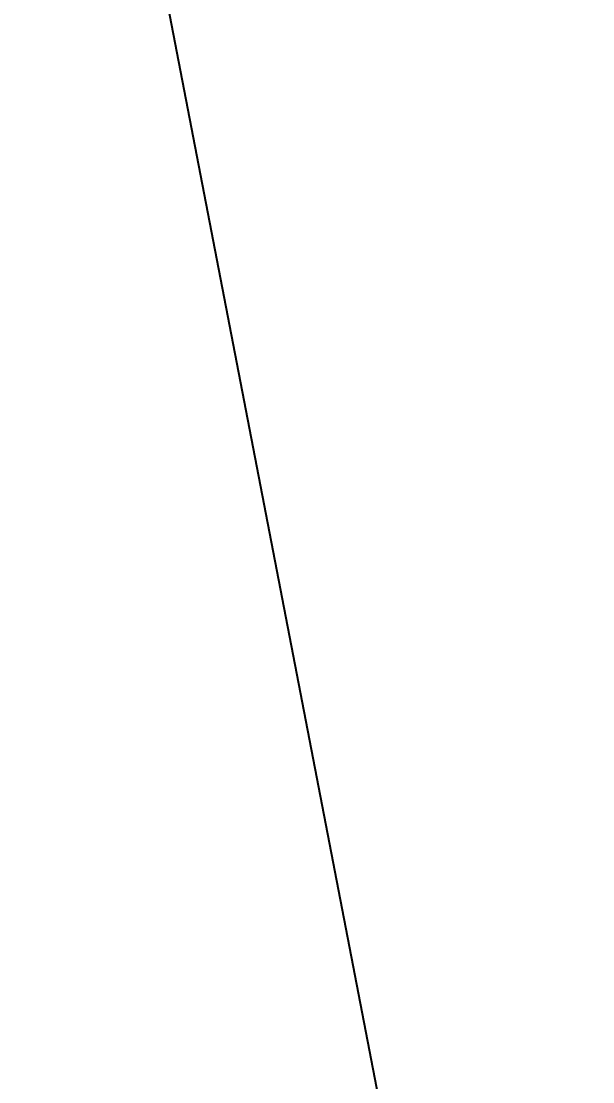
# Model space of a CAD drawing. Extents: x 669586 to 685806, y -4580 to 6900.
# Drawn here: x 679199.3556 to 679199.497, y -1429.8517 to -1429.5894 of the extents above; entities that cross this region are included whole.
import ezdxf

# ---------------------------------------------------------------- set-up
doc = ezdxf.new("R2010")
doc.units = 0
doc.header["$LTSCALE"] = 200
doc.header["$MEASUREMENT"] = 0
doc.layers.add('LINEE_PIASTRE', color=2, linetype='CONTINUOUS')

msp = doc.modelspace()

# ---------------------------------------------------------------- linework, layer by layer
at = {"layer": 'LINEE_PIASTRE'}
msp.add_line((679273.17713, -1812.19177), (679127.36999, -1056.12281), dxfattribs=at)

doc.saveas('drawing.dxf')
